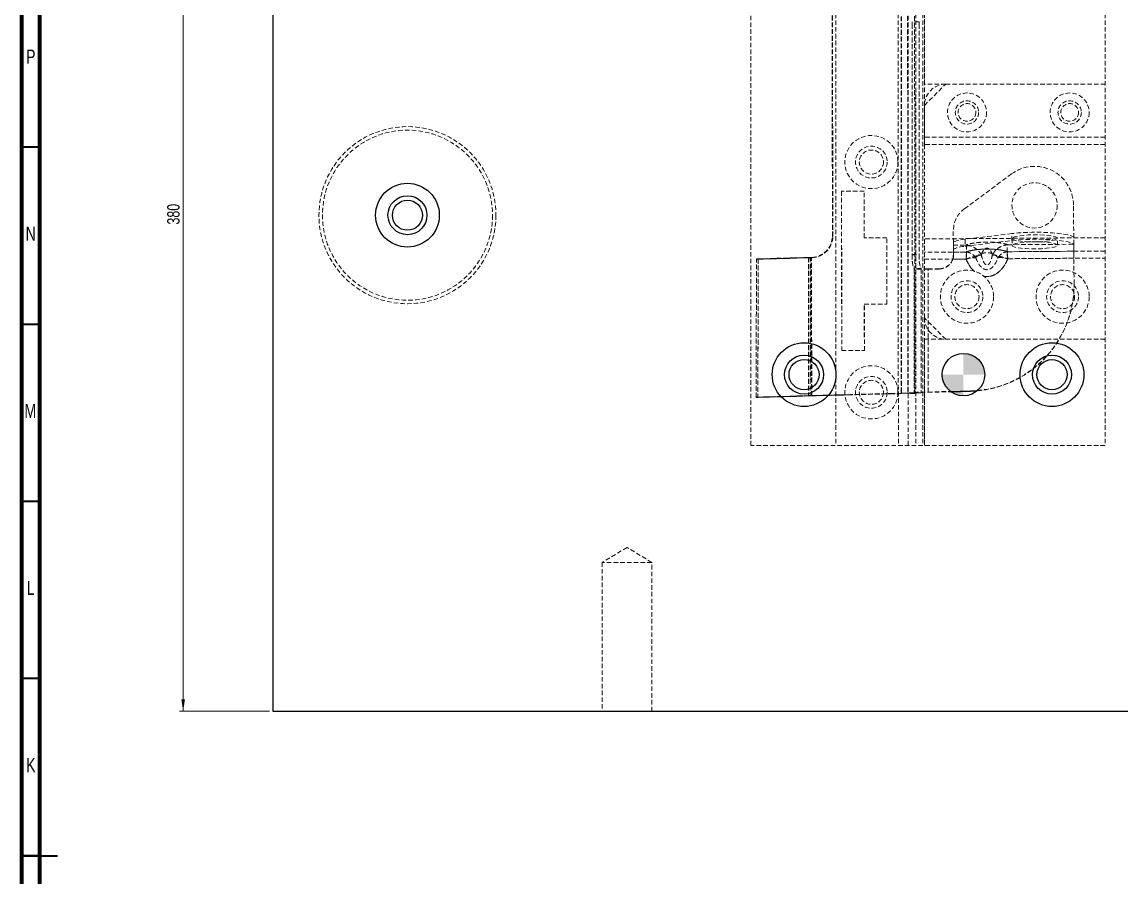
# Model space of a CAD drawing. Header units: millimetres. Extents: x 5 to 1495, y -1208 to 895.
# Drawn here: x 5 to 315.4, y 444 to 685.3 of the extents above; entities that cross this region are included whole.
import ezdxf

# ---------------------------------------------------------------- set-up
doc = ezdxf.new("R2010")
doc.units = ezdxf.units.MM
doc.linetypes.add('HIDDEN', pattern=[1.905, 1.27, -0.635])
doc.styles.add('SLDTEXTSTYLE13', font='TXT', dxfattribs={"width": 0.75})
doc.dimstyles.new('SLDDIMSTYLE0', dxfattribs={"dimtxt": 3.5, "dimasz": 3.302, "dimexe": 0, "dimexo": 0.0625, "dimgap": 0.875, "dimtad": 1, "dimrnd": 1e-09, "dimzin": 12, "dimdsep": 46, "dimtxsty": 'SLDTEXTSTYLE13', "dimsah": 1, "dimcen": 0.09, "dimadec": 0, "dimazin": 3, "dimtfac": 1, "dimtofl": 0, "dimtmove": 0, "dimatfit": 3, "dimfxl": 1, "dimfrac": 2, "dimtolj": 1, "dimtzin": 12, "dimarcsym": 0})

# ---------------------------------------------------------------- blocks, each defined once
blk = doc.blocks.new('_D_3')
at = {"color": 7, "linetype": 'Continuous', "lineweight": 18}
for p, q in [((74.85, 870.81), (49.51, 870.81)), ((50.51, 870.81), (50.51, 490.81)), ((74.85, 490.81), (49.51, 490.81))]:
    blk.add_line(p, q, dxfattribs=at)
for points in [[(50.51, 870.81), (50.01, 867.51), (51.02, 867.51)], [(50.51, 490.81), (51.02, 494.11), (50.01, 494.11)]]:
    blk.add_solid(points, dxfattribs=at)
at = {"color": 7, "linetype": 'Continuous', "lineweight": 18, "insert": (46, 628.16), "char_height": 3.5, "attachment_point": 1, "rotation": 90, "style": 'SLDTEXTSTYLE13'}
blk.add_mtext('380', dxfattribs=at)
blk = doc.blocks.new('SW_DOWELSYMBOL_4')
at = {"linetype": 'Continuous', "lineweight": 0}
h = blk.add_hatch(color=0, dxfattribs=at)
edge = h.paths.add_edge_path(flags=0)
edge.add_arc((0, 0), 6, 0, 90)
edge.add_line((0, 6), (0, 0))
edge.add_line((0, 0), (6, 0))
h = blk.add_hatch(color=0, dxfattribs=at)
edge = h.paths.add_edge_path(flags=0)
edge.add_arc((0, 0), 6, 180, 270)
edge.add_line((0, -6), (0, 0))
edge.add_line((0, 0), (-6, 0))
at = {"color": 0, "linetype": 'Continuous', "lineweight": 0}
blk.add_circle((0, 0), 6, dxfattribs=at)

msp = doc.modelspace()

# ---------------------------------------------------------------- linework, layer by layer
at = {"color": 7, "linetype": 'Continuous', "lineweight": 70}
for p, q in [((5, 5), (5, 895)), ((10, 10), (10, 890))]:
    msp.add_line(p, q, dxfattribs=at)
at = {"color": 7, "linetype": 'Continuous', "lineweight": 25}
for p, q in [((75.853, 870.809), (75.853, 490.809)), ((267.184, 581.062), (272.86, 581.206)), ((267.301, 580.974), (272.861, 581.115)), ((272.86, 581.206), (274.836, 581.322)), ((272.861, 581.115), (274.719, 581.22)), ((75.853, 490.809), (625.853, 490.809))]:
    msp.add_line(p, q, dxfattribs=at)
at = {"color": 7, "linetype": 'HIDDEN', "lineweight": 18}
for p, q in [((253.192, 753.597), (253.278, 580.553)), ((253.193, 753.506), (253.279, 580.462)), ((253.298, 753.591), (253.385, 580.546)), ((253.299, 753.5), (253.385, 580.455)), ((255.062, 753.702), (255.148, 580.616)), ((255.062, 753.611), (255.148, 580.525)), ((257.037, 753.702), (257.123, 580.616)), ((257.038, 753.611), (257.124, 580.525)), ((210.853, 565.809), (210.853, 725.809)), ((234.853, 725.809), (234.853, 565.809)), ((252.398, 725.809), (252.478, 565.809)), ((255.282, 565.809), (255.202, 725.809)), ((257.405, 725.809), (257.405, 565.809)), ((259.38, 725.809), (259.38, 565.809)), ((310.853, 725.809), (310.853, 565.809)), ((233.852, 624.908), (233.757, 716.934)), ((233.958, 624.901), (233.863, 716.928)), ((233.852, 624.817), (233.757, 716.843)), ((233.959, 624.81), (233.864, 716.837)), ((259.853, 687.809), (259.853, 661.809)), ((259.853, 667.809), (259.853, 687.809)), ((256.341, 685.436), (256.341, 684.765)), ((256.341, 685.345), (256.342, 684.674)), ((258.317, 685.345), (256.341, 685.345)), ((256.341, 684.765), (256.374, 619.689)), ((256.342, 684.674), (256.374, 619.598)), ((258.316, 685.436), (258.317, 684.765)), ((258.317, 685.345), (258.317, 684.674)), ((258.317, 684.765), (258.349, 619.689)), ((258.317, 684.674), (258.35, 619.598)), ((259.853, 661.809), (265.853, 667.809)), ((265.853, 667.809), (259.853, 667.809)), ((265.853, 667.809), (310.853, 667.809)), ((259.853, 650.809), (259.853, 661.809)), ((259.853, 601.809), (259.853, 661.809)), ((310.853, 652.809), (259.853, 652.809)), ((310.853, 650.809), (259.853, 650.809)), ((284.41, 642.441), (271.242, 632.728)), ((242.826, 637.584), (236.435, 637.576)), ((236.435, 637.576), (236.481, 592.576)), ((236.451, 637.575), (236.435, 637.576)), ((242.842, 637.583), (236.451, 637.575)), ((236.451, 637.575), (236.497, 592.576)), ((242.839, 624.434), (242.826, 637.584)), ((242.842, 637.583), (242.826, 637.584)), ((242.855, 624.433), (242.842, 637.583)), ((302.044, 618.746), (301.939, 633.666)), ((233.852, 624.908), (233.958, 624.901)), ((233.852, 624.817), (233.959, 624.81)), ((249.23, 624.442), (242.839, 624.434)), ((242.855, 624.433), (242.839, 624.434)), ((249.246, 624.441), (242.855, 624.433)), ((249.25, 605.742), (249.23, 624.442)), ((249.246, 624.441), (249.23, 624.442)), ((249.266, 605.741), (249.246, 624.441)), ((310.853, 624.464), (259.853, 624.108)), ((259.853, 601.809), (259.853, 624.108)), ((267.991, 626.234), (268.036, 619.73)), ((284.527, 625.62), (271.302, 624.023)), ((271.302, 624.023), (271.316, 622.047)), ((284.541, 623.645), (284.527, 625.62)), ((284.605, 624.229), (284.619, 622.254)), ((297.419, 622.343), (297.405, 624.318)), ((302.019, 622.375), (302.005, 624.35)), ((268.013, 622.988), (268.027, 621.012)), ((268.018, 622.369), (271.549, 622.393)), ((268.032, 620.393), (268.027, 621.012)), ((271.316, 622.047), (284.541, 623.645)), ((283.37, 622.476), (302.017, 622.606)), ((302.019, 622.375), (302.031, 620.643)), ((212.288, 579.457), (212.424, 618.474)), ((212.288, 579.366), (212.424, 618.383)), ((212.424, 618.474), (227.072, 618.884)), ((212.424, 618.383), (227.073, 618.793)), ((212.424, 618.474), (212.927, 618.468)), ((212.424, 618.383), (212.928, 618.377)), ((212.927, 618.468), (212.791, 579.451)), ((212.928, 618.377), (212.792, 579.36)), ((227.575, 618.878), (212.927, 618.468)), ((227.576, 618.787), (212.928, 618.377)), ((227.072, 618.884), (227.866, 618.899)), ((227.072, 618.884), (227.112, 579.872)), ((227.575, 618.878), (227.072, 618.884)), ((227.073, 618.793), (227.867, 618.807)), ((227.073, 618.793), (227.113, 579.781)), ((227.576, 618.787), (227.073, 618.793)), ((227.973, 618.892), (227.575, 618.878)), ((227.575, 618.878), (227.616, 579.866)), ((227.973, 618.801), (227.576, 618.787)), ((227.576, 618.787), (227.616, 579.775)), ((227.866, 618.899), (228.018, 618.903)), ((227.907, 579.893), (227.866, 618.899)), ((227.973, 618.892), (227.866, 618.899)), ((227.867, 618.807), (228.018, 618.811)), ((227.907, 579.802), (227.867, 618.807)), ((227.973, 618.801), (227.867, 618.807)), ((227.973, 618.892), (228.124, 618.896)), ((228.013, 579.887), (227.973, 618.892)), ((227.973, 618.801), (228.125, 618.805)), ((228.013, 579.796), (227.973, 618.801)), ((228.018, 618.903), (228.124, 618.896)), ((228.018, 618.811), (228.125, 618.805)), ((256.374, 619.689), (258.349, 619.689)), ((256.374, 619.598), (258.35, 619.598)), ((271.562, 620.418), (259.853, 620.336)), ((259.853, 618.361), (271.576, 618.443)), ((271.576, 618.443), (267.855, 618.417)), ((268.032, 620.393), (271.562, 620.418)), ((310.853, 620.692), (283.382, 620.5)), ((283.383, 620.5), (302.031, 620.63)), ((283.396, 618.525), (310.853, 618.716)), ((302.044, 618.655), (283.396, 618.524)), ((302.044, 618.655), (283.397, 618.525)), ((302.031, 620.63), (302.031, 620.643)), ((302.095, 611.406), (302.044, 618.746)), ((256.901, 615.748), (256.901, 580.767)), ((258.877, 615.748), (256.901, 615.748)), ((256.902, 615.657), (256.902, 580.676)), ((258.878, 615.657), (256.902, 615.657)), ((260.853, 615.702), (257.147, 615.702)), ((260.853, 615.61), (257.148, 615.61)), ((258.877, 615.748), (258.877, 580.767)), ((258.878, 615.657), (258.878, 580.676)), ((260.853, 580.9), (260.853, 615.702)), ((264.036, 615.702), (260.853, 615.702)), ((260.853, 580.809), (260.853, 615.61)), ((264.037, 615.61), (260.853, 615.61)), ((302.096, 611.315), (302.095, 611.406)), ((242.859, 605.734), (249.25, 605.742)), ((242.872, 592.584), (242.859, 605.734)), ((242.875, 605.733), (242.859, 605.734)), ((242.875, 605.733), (249.266, 605.741)), ((242.888, 592.583), (242.875, 605.733)), ((249.266, 605.741), (249.25, 605.742)), ((265.853, 595.809), (259.853, 601.809)), ((259.853, 601.809), (259.853, 565.809)), ((259.853, 595.809), (265.853, 595.809)), ((259.853, 565.809), (259.853, 595.809)), ((310.853, 595.809), (265.853, 595.809)), ((236.481, 592.576), (242.872, 592.584)), ((236.497, 592.576), (236.481, 592.576)), ((236.497, 592.576), (242.888, 592.583)), ((242.888, 592.583), (242.872, 592.584)), ((250.901, 580.505), (238.923, 580.183)), ((250.902, 580.414), (238.923, 580.092)), ((251.008, 580.499), (239.029, 580.177)), ((251.008, 580.408), (239.03, 580.086)), ((250.901, 580.505), (251.47, 580.506)), ((250.901, 580.505), (251.008, 580.499)), ((250.902, 580.414), (251.471, 580.415)), ((250.902, 580.414), (251.008, 580.408)), ((251.577, 580.499), (251.008, 580.499)), ((251.577, 580.408), (251.008, 580.408)), ((253.278, 580.553), (251.47, 580.506)), ((251.577, 580.499), (251.47, 580.506)), ((253.279, 580.462), (251.471, 580.415)), ((251.577, 580.408), (251.471, 580.415)), ((253.385, 580.546), (251.577, 580.499)), ((253.385, 580.455), (251.577, 580.408)), ((253.278, 580.553), (253.385, 580.546)), ((253.279, 580.462), (253.385, 580.455)), ((255.484, 580.645), (255.148, 580.616)), ((257.123, 580.616), (255.148, 580.616)), ((255.485, 580.554), (255.148, 580.525)), ((257.124, 580.525), (255.148, 580.525)), ((256.901, 580.767), (255.484, 580.645)), ((256.901, 580.767), (258.877, 580.767)), ((256.902, 580.676), (258.878, 580.676)), ((257.123, 580.616), (257.46, 580.645)), ((257.124, 580.525), (257.46, 580.554)), ((258.877, 580.767), (257.46, 580.645)), ((258.878, 580.676), (257.46, 580.554)), ((260.853, 580.9), (267.184, 581.062)), ((260.853, 580.809), (267.301, 580.974)), ((227.112, 579.872), (212.288, 579.457)), ((227.113, 579.781), (212.288, 579.366)), ((212.791, 579.451), (212.288, 579.457)), ((212.792, 579.36), (212.288, 579.366)), ((227.616, 579.866), (212.791, 579.451)), ((227.616, 579.775), (212.792, 579.36)), ((227.616, 579.866), (227.112, 579.872)), ((227.616, 579.775), (227.113, 579.781)), ((234.399, 580.062), (227.907, 579.893)), ((234.399, 579.971), (227.907, 579.802)), ((227.907, 579.893), (228.013, 579.887)), ((227.907, 579.802), (228.013, 579.796)), ((228.013, 579.887), (234.505, 580.056)), ((228.013, 579.796), (234.505, 579.964)), ((234.399, 580.062), (234.755, 580.071)), ((234.399, 579.971), (234.756, 579.98)), ((234.861, 580.065), (234.505, 580.056)), ((234.862, 579.974), (234.505, 579.964)), ((234.755, 580.071), (235.104, 580.08)), ((234.755, 580.071), (234.861, 580.065)), ((234.756, 579.98), (235.105, 579.989)), ((234.756, 579.98), (234.862, 579.974)), ((235.211, 580.074), (234.861, 580.065)), ((235.211, 579.983), (234.862, 579.974)), ((238.923, 580.183), (235.104, 580.08)), ((235.104, 580.08), (235.211, 580.074)), ((238.923, 580.092), (235.105, 579.989)), ((235.105, 579.989), (235.211, 579.983)), ((235.211, 580.074), (239.029, 580.177)), ((235.211, 579.983), (239.03, 580.086)), ((239.029, 580.177), (238.923, 580.183)), ((239.03, 580.086), (238.923, 580.092)), ((310.853, 565.809), (210.853, 565.809)), ((175.853, 537.015), (168.853, 532.809)), ((182.853, 532.809), (175.853, 537.015)), ((182.853, 532.809), (168.853, 532.809)), ((168.853, 532.809), (168.853, 490.809)), ((182.853, 490.809), (182.853, 532.809))]:
    msp.add_line(p, q, dxfattribs=at)
at = {"color": 7, "linetype": 'Continuous', "lineweight": 35}
for p, q in [((10, 650), (5, 650)), ((10, 600), (5, 600)), ((10, 550), (5, 550)), ((10, 500), (5, 500)), ((4.999, 450), (15.001, 450)), ((10, 450), (5, 450))]:
    msp.add_line(p, q, dxfattribs=at)
at = {"color": 7, "linetype": 'HIDDEN', "lineweight": 18, "flags": 128}
for points in [[(271.302, 624.023), (270.575, 623.924), (269.923, 623.813), (269.356, 623.692), (268.881, 623.562), (268.505, 623.424), (268.232, 623.281), (268.068, 623.135), (268.013, 622.988)], [(302.005, 624.35), (301.818, 624.663), (301.27, 624.962), (300.377, 625.238), (299.171, 625.482), (297.691, 625.685), (295.987, 625.842), (294.116, 625.945), (292.141, 625.993), (290.128, 625.983), (288.144, 625.916), (286.256, 625.793), (284.527, 625.62)], [(284.541, 623.645), (286.27, 623.818), (288.158, 623.94), (290.142, 624.008), (292.155, 624.018), (294.13, 623.97), (296.001, 623.866), (297.705, 623.71), (299.185, 623.507), (300.391, 623.263), (301.283, 622.986), (301.832, 622.687), (302.019, 622.375)], [(284.62, 624.299), (284.701, 624.058), (285.147, 623.83), (285.935, 623.628), (287.016, 623.463), (288.33, 623.346), (289.799, 623.282), (291.338, 623.276), (292.858, 623.328), (294.27, 623.435), (295.493, 623.59), (296.454, 623.785), (297.099, 624.009), (297.39, 624.248), (297.309, 624.489), (296.863, 624.717), (296.076, 624.919), (294.994, 625.084), (293.68, 625.201), (292.211, 625.265), (290.672, 625.271), (289.152, 625.219), (287.74, 625.112), (286.517, 624.957), (285.556, 624.762), (284.911, 624.538), (284.62, 624.299)], [(268.027, 621.012), (268.082, 621.16), (268.246, 621.306), (268.518, 621.449), (268.895, 621.586), (269.37, 621.717), (269.937, 621.838), (270.589, 621.949), (271.316, 622.047)], [(284.634, 622.324), (284.714, 622.083), (285.161, 621.855), (285.948, 621.653), (287.03, 621.488), (288.344, 621.37), (289.813, 621.307), (291.352, 621.301), (292.872, 621.352), (294.284, 621.459), (295.506, 621.615), (296.468, 621.81), (297.113, 622.034), (297.404, 622.273), (297.323, 622.513), (296.876, 622.741), (296.089, 622.944), (295.007, 623.108), (293.694, 623.226), (292.225, 623.29), (290.685, 623.296), (289.166, 623.244), (287.754, 623.137), (286.531, 622.981), (285.57, 622.786), (284.925, 622.563), (284.634, 622.324)], [(268.039, 619.307), (268.038, 619.513), (268.036, 619.705), (268.035, 619.877), (268.034, 620.03), (268.033, 620.159), (268.032, 620.264), (268.032, 620.342), (268.032, 620.393)], [(302.031, 620.63), (302.031, 620.545), (302.032, 620.4), (302.034, 620.201), (302.035, 619.954), (302.037, 619.666), (302.04, 619.347), (302.042, 619.007), (302.044, 618.746)]]:
    msp.add_lwpolyline(points, dxfattribs=at)
at = {"color": 7, "linetype": 'HIDDEN', "lineweight": 18}
for centre, radius in [((271.853, 659.809), 5.5), ((300.853, 659.809), 5.5), ((271.853, 659.809), 3.3), ((271.853, 659.809), 2.5), ((300.853, 659.809), 3.3), ((300.853, 659.809), 2.5), ((113.853, 630.809), 25), ((113.853, 630.809), 24), ((244.853, 645.809), 7.5), ((244.853, 645.809), 4.5), ((244.853, 645.809), 3.4), ((290.94, 633.589), 6.4), ((271.853, 607.809), 7.5), ((298.853, 607.809), 7.5), ((271.853, 607.809), 4.5), ((298.853, 607.809), 4.5), ((271.853, 607.809), 3.4), ((298.853, 607.809), 3.4), ((244.853, 580.809), 7.5), ((244.853, 580.809), 4.5), ((244.853, 580.809), 3.4)]:
    msp.add_circle(centre, radius, dxfattribs=at)
at = {"color": 7, "linetype": 'Continuous', "lineweight": 25}
for centre, radius in [((113.853, 630.809), 9), ((113.853, 630.809), 5.5), ((113.853, 630.809), 4.25), ((225.853, 585.809), 9), ((295.853, 585.809), 9), ((225.853, 585.809), 5.5), ((225.853, 585.809), 4.25), ((270.853, 585.809), 6), ((295.853, 585.809), 5.5), ((295.853, 585.809), 4.25)]:
    msp.add_circle(centre, radius, dxfattribs=at)
at = {"color": 7, "linetype": 'HIDDEN', "lineweight": 18}
for centre, radius, start, end in [((265.853, 661.809), 6, 90, 180), ((290.94, 633.589), 11, 0.40144, 126.41144), ((275.99, 626.29), 8, 126.41144, 180.40144), ((227.854, 624.898), 5.997, 271.55965, 0.09629), ((227.855, 624.806), 5.997, 271.55956, 0.09626), ((227.961, 624.891), 5.997, 271.55949, 0.0963), ((227.961, 624.8), 5.997, 271.55965, 0.09629), ((265.577, 618.916), 9.236, 175.19952, 200.05924), ((265.578, 618.825), 9.236, 175.19999, 200.0592), ((267.553, 618.916), 9.236, 175.20025, 200.05894), ((267.554, 618.825), 9.236, 175.2004, 200.05837), ((264.036, 619.702), 4, 270, 0.40144), ((264.037, 619.61), 4, 270, 342.63615), ((272.096, 611.197), 30, 275.24167, 0.39935), ((272.096, 611.106), 30, 275.01501, 0.39935), ((265.853, 601.809), 6, 180, 270)]:
    msp.add_arc(centre, radius, start, end, dxfattribs=at)
for points, knots in [([(283.37, 622.476), (283.193, 622.536), (282.839, 622.657), (282.14, 622.825), (281.349, 622.966), (280.495, 623.077), (279.578, 623.159), (278.56, 623.211), (277.455, 623.224), (276.54, 623.201), (275.832, 623.162), (275.176, 623.113), (274.416, 623.035), (273.394, 622.888), (272.362, 622.674), (271.817, 622.486), (271.549, 622.393)], [0, 0, 0, 0, 0.078828, 0.1584101, 0.237483, 0.3029225, 0.3647989, 0.4334453, 0.5000033, 0.5665014, 0.6003845, 0.6352508, 0.69716, 0.762702, 0.8831941, 1, 1, 1, 1]), ([(275.902, 619.616), (275.662, 619.986), (275.18, 620.733), (274.136, 621.596), (272.904, 622.223), (272.007, 622.336), (271.549, 622.393)], [0, 0, 0, 0, 0.2413912, 0.4861432, 0.7377454, 1, 1, 1, 1]), ([(271.549, 622.393), (271.595, 622.264), (271.684, 622.017), (271.729, 621.085), (271.699, 619.881), (271.619, 618.937), (271.576, 618.443)], [0, 0, 0, 0, 0.2629473, 0.4993461, 0.7377301, 1, 1, 1, 1]), ([(271.562, 620.418), (271.85, 620.516), (272.426, 620.714), (273.721, 620.974), (275.13, 621.142), (276.43, 621.222), (277.458, 621.248), (278.488, 621.237), (279.791, 621.176), (281.205, 621.028), (282.511, 620.785), (283.092, 620.595), (283.383, 620.5)], [0, 0, 0, 0, 0.1243427, 0.2490106, 0.3741268, 0.4367081, 0.4994963, 0.5622101, 0.624948, 0.7499113, 0.8749177, 1, 1, 1, 1]), ([(283.383, 620.5), (283.255, 620.545), (282.998, 620.635), (282.514, 620.765), (281.953, 620.887), (281.279, 621.002), (280.508, 621.102), (279.591, 621.183), (278.573, 621.236), (277.468, 621.249), (276.553, 621.225), (275.845, 621.186), (275.189, 621.138), (274.429, 621.059), (273.407, 620.912), (272.376, 620.699), (271.831, 620.511), (271.562, 620.418)], [0, 0, 0, 0, 0.0580974, 0.1168784, 0.1786743, 0.2375409, 0.3029767, 0.3648492, 0.4334905, 0.5000453, 0.5665366, 0.6004182, 0.635281, 0.6971849, 0.7627209, 0.8832037, 1, 1, 1, 1]), ([(279.056, 619.638), (278.899, 620.063), (278.678, 620.66), (278.151, 621.275), (277.806, 621.468), (277.608, 621.519), (277.466, 621.53), (277.324, 621.517), (277.126, 621.463), (276.784, 621.266), (276.265, 620.644), (276.053, 620.044), (275.902, 619.616)], [0, 0, 0, 0, 0.2954467, 0.4144523, 0.4619982, 0.4816918, 0.4999684, 0.5182297, 0.5379038, 0.5853929, 0.7045056, 1, 1, 1, 1]), ([(283.37, 622.476), (282.912, 622.412), (282.017, 622.286), (280.833, 621.662), (279.794, 620.8), (279.317, 620.049), (279.056, 619.638)], [0, 0, 0, 0, 0.2623439, 0.513964, 0.7339769, 1, 1, 1, 1]), ([(283.397, 618.525), (283.348, 619.02), (283.254, 619.96), (283.207, 621.165), (283.239, 622.098), (283.325, 622.346), (283.37, 622.476)], [0, 0, 0, 0, 0.2629479, 0.499346, 0.7377302, 1, 1, 1, 1]), ([(267.855, 618.417), (267.884, 618.571), (267.942, 618.881), (268.016, 619.489), (268.026, 619.915), (268.033, 620.195)], [0, 0, 0, 0, 0.2549845, 0.5099775, 1, 1, 1, 1]), ([(267.855, 618.417), (267.905, 618.559), (267.983, 618.778), (268.032, 619.08), (268.037, 619.23), (268.039, 619.307)], [0, 0, 0, 0, 0.4767636, 0.7349377, 1, 1, 1, 1]), ([(274.33, 618.806), (274.166, 619.025), (273.839, 619.462), (273.146, 619.981), (272.368, 620.332), (271.816, 620.391), (271.562, 620.418)], [0, 0, 0, 0, 0.2472987, 0.4929357, 0.76704, 1, 1, 1, 1]), ([(271.576, 618.443), (271.619, 618.679), (271.703, 619.148), (271.74, 619.767), (271.695, 620.238), (271.607, 620.357), (271.562, 620.418)], [0, 0, 0, 0, 0.2528239, 0.5000016, 0.7471825, 1, 1, 1, 1]), ([(274.33, 618.806), (274.279, 618.881), (274.127, 619.107), (273.757, 619.513), (273.17, 619.966), (272.395, 620.323), (271.843, 620.386), (271.562, 620.418)], [0, 0, 0, 0, 0.0827528, 0.2476287, 0.4931507, 0.7425216, 1, 1, 1, 1]), ([(271.562, 620.418), (271.607, 620.357), (271.695, 620.238), (271.74, 619.767), (271.703, 619.148), (271.619, 618.679), (271.576, 618.443)], [0, 0, 0, 0, 0.2528175, 0.4999984, 0.7471761, 1, 1, 1, 1]), ([(271.576, 618.443), (272.015, 618.58), (272.923, 618.866), (274.164, 619.208), (275.207, 619.475), (275.674, 619.57), (275.902, 619.616)], [0, 0, 0, 0, 0.25203235, 0.52194149, 0.76664302, 1, 1, 1, 1]), ([(271.576, 618.443), (271.834, 618.507), (272.393, 618.646), (273.176, 618.763), (273.857, 618.83), (274.174, 618.814), (274.33, 618.806)], [0, 0, 0, 0, 0.237123, 0.5156852, 0.761799, 1, 1, 1, 1]), ([(271.576, 618.443), (271.86, 618.513), (272.42, 618.652), (273.199, 618.765), (273.746, 618.818), (274.048, 618.82), (274.211, 618.813), (274.283, 618.809), (274.33, 618.806)], [0, 0, 0, 0, 0.2614474, 0.5154385, 0.7614263, 0.8813942, 0.9217133, 1, 1, 1, 1]), ([(271.576, 618.443), (271.875, 617.837), (272.474, 616.625), (273.344, 615.376), (274.006, 614.943), (274.098, 614.883)], [0, 0, 0, 0, 0.4622443, 0.9258241, 1, 1, 1, 1]), ([(274.053, 614.891), (273.931, 614.991), (273.3, 615.511), (272.412, 616.698), (271.852, 617.867), (271.576, 618.443)], [0, 0, 0, 0, 0.1086302, 0.5613664, 1, 1, 1, 1]), ([(274.053, 614.891), (273.931, 614.991), (273.3, 615.511), (272.412, 616.697), (271.852, 617.867), (271.576, 618.443)], [0, 0, 0, 0, 0.1085791, 0.5613416, 1, 1, 1, 1]), ([(280.638, 618.85), (280.31, 619.173), (279.828, 619.648), (278.763, 620.07), (278.044, 620.206), (277.475, 620.239), (276.906, 620.198), (276.19, 620.052), (275.13, 619.615), (274.654, 619.133), (274.33, 618.806)], [0, 0, 0, 0, 0.2616985, 0.3846413, 0.4445203, 0.4999526, 0.5553457, 0.6151791, 0.7382566, 1, 1, 1, 1]), ([(280.638, 618.85), (280.31, 619.173), (279.828, 619.648), (278.763, 620.07), (278.044, 620.206), (277.475, 620.239), (276.906, 620.198), (276.19, 620.052), (275.13, 619.615), (274.654, 619.133), (274.33, 618.806)], [0, 0, 0, 0, 0.2616985, 0.3846413, 0.4445203, 0.4999526, 0.5553457, 0.6151791, 0.7382566, 1, 1, 1, 1]), ([(274.33, 618.806), (274.662, 618.018), (275.149, 616.86), (276.219, 615.823), (276.938, 615.485), (277.508, 615.399), (278.076, 615.493), (278.792, 615.841), (279.847, 616.893), (280.318, 618.057), (280.638, 618.85)], [0, 0, 0, 0, 0.2618291, 0.3846602, 0.4445379, 0.4999697, 0.5554129, 0.6153061, 0.7382662, 1, 1, 1, 1]), ([(274.33, 618.806), (274.662, 618.018), (275.149, 616.86), (276.219, 615.823), (276.938, 615.485), (277.508, 615.399), (278.076, 615.493), (278.792, 615.841), (279.847, 616.893), (280.318, 618.057), (280.638, 618.85)], [0, 0, 0, 0, 0.2618291, 0.3846602, 0.4445379, 0.4999697, 0.5554129, 0.6153061, 0.7382662, 1, 1, 1, 1]), ([(275.902, 619.616), (276.06, 618.965), (276.283, 618.053), (276.812, 617.113), (277.158, 616.818), (277.357, 616.739), (277.499, 616.721), (277.641, 616.741), (277.838, 616.822), (278.18, 617.122), (278.696, 618.07), (278.906, 618.985), (279.056, 619.638)], [0, 0, 0, 0, 0.2955854, 0.4144696, 0.4620108, 0.481704, 0.4999805, 0.5182582, 0.5379529, 0.5855032, 0.7045156, 1, 1, 1, 1]), ([(276.414, 613.617), (276.445, 613.606), (276.795, 613.486), (277.518, 613.456), (278.537, 613.558), (279.838, 614.019), (281.247, 615.041), (282.54, 616.658), (283.111, 617.902), (283.396, 618.524)], [0, 0, 0, 0, 0.0104498, 0.1192718, 0.2282806, 0.3400382, 0.5599008, 0.7798049, 1, 1, 1, 1]), ([(283.397, 618.525), (283.224, 618.13), (282.876, 617.336), (282.186, 616.231), (281.402, 615.284), (280.554, 614.534), (279.641, 613.963), (278.627, 613.58), (277.519, 613.425), (276.798, 613.543), (276.438, 613.602)], [0, 0, 0, 0, 0.1391409, 0.2796485, 0.4192563, 0.5347147, 0.6439001, 0.7651178, 0.8826488, 1, 1, 1, 1]), ([(283.396, 618.524), (283.224, 618.13), (282.876, 617.336), (282.186, 616.231), (281.402, 615.283), (280.553, 614.534), (279.641, 613.963), (278.626, 613.58), (277.519, 613.425), (276.798, 613.543), (276.438, 613.602)], [0, 0, 0, 0, 0.138899, 0.2796582, 0.4192722, 0.5347352, 0.6439274, 0.7651483, 0.8826843, 1, 1, 1, 1]), ([(279.056, 619.638), (279.284, 619.595), (279.752, 619.507), (280.799, 619.255), (282.044, 618.929), (282.957, 618.657), (283.397, 618.525)], [0, 0, 0, 0, 0.23342496, 0.47804272, 0.74801017, 1, 1, 1, 1]), ([(283.383, 620.5), (283.13, 620.47), (282.578, 620.403), (281.804, 620.04), (281.118, 619.511), (280.798, 619.07), (280.638, 618.85)], [0, 0, 0, 0, 0.2328169, 0.5080694, 0.7542706, 1, 1, 1, 1]), ([(283.383, 620.5), (283.102, 620.464), (282.55, 620.393), (281.781, 620.022), (281.118, 619.511), (280.798, 619.07), (280.638, 618.85)], [0, 0, 0, 0, 0.25804623, 0.50807868, 0.75427507, 1, 1, 1, 1]), ([(280.638, 618.85), (280.796, 618.86), (281.114, 618.88), (281.776, 618.824), (282.552, 618.721), (283.112, 618.591), (283.396, 618.524)], [0, 0, 0, 0, 0.2403369, 0.4857918, 0.7393558, 1, 1, 1, 1]), ([(280.638, 618.85), (280.665, 618.852), (280.809, 618.862), (281.162, 618.877), (281.796, 618.822), (282.582, 618.716), (283.141, 618.585), (283.396, 618.524)], [0, 0, 0, 0, 0.0448261, 0.2405502, 0.4859438, 0.7652694, 1, 1, 1, 1]), ([(283.383, 620.5), (283.339, 620.439), (283.253, 620.318), (283.215, 619.847), (283.261, 619.228), (283.351, 618.761), (283.396, 618.524)], [0, 0, 0, 0, 0.2528586, 0.5000009, 0.7471481, 1, 1, 1, 1]), ([(283.396, 618.524), (283.351, 618.761), (283.261, 619.228), (283.215, 619.847), (283.253, 620.318), (283.339, 620.439), (283.383, 620.5)], [0, 0, 0, 0, 0.25285194, 0.4999991, 0.74714142, 1, 1, 1, 1]), ([(257.147, 615.702), (257.119, 615.702), (257.064, 615.703), (256.973, 615.715), (256.93, 615.735), (256.901, 615.748)], [0, 0, 0, 0, 0.25126849, 0.50254358, 1, 1, 1, 1]), ([(257.148, 615.61), (257.12, 615.611), (257.064, 615.612), (256.973, 615.624), (256.931, 615.644), (256.902, 615.657)], [0, 0, 0, 0, 0.2512643, 0.502541, 1, 1, 1, 1]), ([(255.148, 580.616), (255.091, 580.613), (254.977, 580.606), (254.543, 580.59), (253.965, 580.571), (253.51, 580.559), (253.278, 580.553)], [0, 0, 0, 0, 0.2477968, 0.4955891, 0.743439, 1, 1, 1, 1]), ([(253.385, 580.546), (253.832, 580.553), (254.727, 580.565), (255.879, 580.585), (256.77, 580.603), (257.004, 580.612), (257.123, 580.616)], [0, 0, 0, 0, 0.2478645, 0.4957304, 0.7435923, 1, 1, 1, 1]), ([(256.901, 580.767), (257.015, 580.774), (257.242, 580.789), (258.11, 580.821), (259.254, 580.857), (260.232, 580.884), (260.766, 580.898), (260.853, 580.9)], [0, 0, 0, 0, 0.2383956, 0.4767983, 0.7152883, 0.9538368, 1, 1, 1, 1]), ([(227.112, 579.872), (227.179, 579.873), (227.313, 579.877), (227.577, 579.884), (227.776, 579.89), (227.907, 579.893)], [0, 0, 0, 0, 0.25683511, 0.51367813, 1, 1, 1, 1]), ([(227.113, 579.781), (227.18, 579.782), (227.314, 579.786), (227.578, 579.793), (227.777, 579.799), (227.907, 579.802)], [0, 0, 0, 0, 0.2568528, 0.513679, 1, 1, 1, 1]), ([(228.013, 579.887), (227.946, 579.883), (227.812, 579.876), (227.681, 579.869), (227.616, 579.866)], [0, 0, 0, 0, 0.4974636, 1, 1, 1, 1]), ([(228.013, 579.796), (227.947, 579.792), (227.813, 579.785), (227.682, 579.778), (227.616, 579.775)], [0, 0, 0, 0, 0.4974645, 1, 1, 1, 1])]:
    msp.add_open_spline(points, degree=3, knots=knots, dxfattribs=at)

# ---------------------------------------------------------------- block references
at = {"color": 7, "linetype": 'Continuous', "lineweight": 0}
msp.add_blockref('SW_DOWELSYMBOL_4', (270.853, 585.809), dxfattribs=at)

# ---------------------------------------------------------------- texts
at = {"color": 7, "linetype": 'Continuous', "lineweight": 0, "char_height": 3.969, "attachment_point": 2, "style": 'SLDTEXTSTYLE13'}
for s, insert in [('P', (7.485, 677.56)), ('N', (7.464, 627.56)), ('M', (7.362, 577.56)), ('L', (7.455, 527.56)), ('K', (7.489, 477.56))]:
    msp.add_mtext(s, dxfattribs=dict(at, insert=insert))

# ---------------------------------------------------------------- dimensions: what is measured, and where the dimension line sits
at = {"color": 7, "linetype": 'Continuous', "lineweight": 18}
dim = msp.add_linear_dim(base=(50.513, 490.809), p1=(75.853, 870.809), p2=(75.853, 490.809), angle=90, dimstyle='SLDDIMSTYLE0', dxfattribs=at)
dim.commit()
dim.dimension.update_dxf_attribs({"geometry": '_D_3', "text_midpoint": (50.513, 632.034), "dimtype": 160})

doc.saveas('drawing.dxf')
